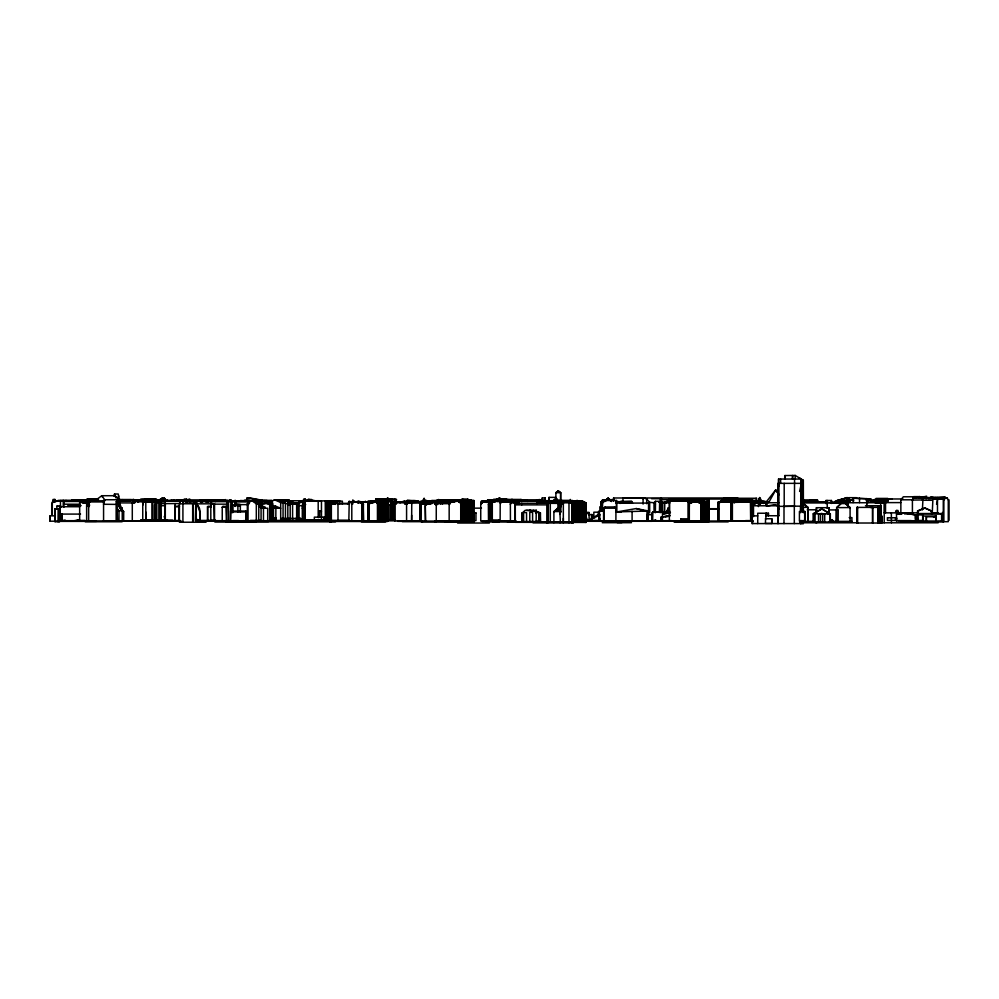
<?xml version="1.0" encoding="UTF-8"?>
<svg xmlns="http://www.w3.org/2000/svg" width="999" height="999" viewBox="0 0 999 999"><rect width="100%" height="100%" fill="white"/><g stroke="black" fill="none" stroke-linecap="round" stroke-linejoin="round"><path stroke-width="1.5" d="M558.341 510.626L558.354 502.559L559.24 502.622L559.29 503.396L547.302 503.321L547.29 522.302L547.277 504.87L515.322 504.87M563.336 518.306L563.336 522.714L563.336 502.797M571.952 522.714L572.577 507.455M578.896 505.019L578.121 505.032L578.121 521.49L578.071 502.072M574.425 507.08L575.599 507.467L575.599 521.715L574.25 521.715L574.325 518.793M506.655 499.175L506.643 501.935L506.655 499.175L499.075 499.113L499.075 500.998M411.663 515.222L411.625 520.991L411.775 502.285L419.78 502.285L419.855 504.795M655.319 511.126L655.369 501.311L659.665 501.311L659.74 504.183M573.014 522.839L573.014 501.598L536.813 501.535L536.775 504.195M576.111 521.241L575.899 501.286L575.948 520.979L575.986 505.294L577.21 505.294L577.235 508.216M577.185 508.666L577.21 505.294M655.069 511.388L655.307 508.354M653.758 512L664.26 511.713L659.44 511.713L659.665 501.311M853.633 501.148L853.646 499.85L849.987 499.837L849.949 501.161L848.089 501.161M145.941 517.794L145.792 520.891L145.916 512.112M420.079 501.361L427.772 500.836M555.769 499.587L555.844 497.377L549.088 497.377L549.038 500.724L554.395 500.711M370.754 502.647L370.779 501.298L372.702 501.298L372.864 502.647M536.775 504.058L536.825 500.524L518.831 500.524L518.768 504.058M535.564 500.998L539.285 499.612L549.05 501.436L544.48 501.76M827.184 508.304L827.297 502.947L848.014 502.947L848.089 506.368M691.158 499.85L691.121 501.96L691.158 499.85L689.522 499.837L694.43 499.925L673.626 499.15L683.803 499.85M428.983 503.808L429.033 501.498L452.722 501.548L452.759 502.26M452.709 502.26L452.722 501.548M691.033 502.097L691.071 500.511L689.735 500.511M847.914 507.142L848.014 502.947M411.738 503.696L411.75 501.773L411.638 503.171L406.581 503.296L406.581 520.991M751.648 500.349L754.707 500.511L754.482 504.994L752.309 503.571M829.969 521.99L829.969 513.836L821.777 508.891L813.298 513.748L830.344 513.848L830.344 521.99L813.298 521.99L813.298 513.748L821.902 508.891L830.344 513.848L827.472 513.836M557.405 499.537L557.355 501.248L557.405 499.537L555.844 499.537M691.233 502.397L691.283 500.786M428.696 502.559L434.602 501.948M690.833 501.998L690.883 500.162L689.248 499.9M407.018 501.685L417.058 501.523M699.525 502.172L695.554 501.023L689.61 503.434L689.672 501.023L688.373 501.011M669.555 503.359L669.642 501.061L669.555 516.533M813.186 501.973L813.223 500.836L813.273 501.973L812.487 501.973M482.717 501.211L481.081 503.996L481.356 501.286L518.968 501.473L496.828 501.473M646.965 521.291L647.402 510.976M661.013 511.438L661.201 498.076L661.251 499.95M461.113 503.508L456.68 500.287L453.259 502.185M601.71 507.005L600.549 506.456L600.511 510.414M394.58 499.375L394.717 504.045L394.767 499.138L389.248 499.5M942.094 513.548L942.132 520.479L942.094 513.548L917.856 513.548L917.781 514.91L923.263 514.91M406.581 503.296L406.655 501.773L422.54 501.835M621.303 511.938L615.896 511.938L646.965 511.063M601.61 507.392L601.66 506.456M751.847 502.972L751.972 500.899L751.897 523.576L803.321 523.576L803.321 520.479L803.271 523.576M440.759 504.008L440.934 501.173M410.114 502.197L410.177 501.173L412.05 501.173L411.875 502.26M460.514 500.312L445.804 500.412M442.532 504.02L442.707 501.173M536.263 513.324L536.263 511.875M648.176 512.774L647.389 521.291M649 511.101L647.402 510.976L647.402 521.291L647.402 514.597L648.039 521.291L648.039 511.101L649 511.101L649 511.938L649 503.084M651.798 521.291L651.935 512.774L652.035 521.291L588.673 521.291L588.673 520.417L596.89 515.372L600.074 514.822M468.868 504.058L468.706 507.992M419.78 502.285L419.855 520.991M572.914 508.104L573.189 505.144M120.155 505.656L120.155 499.65C116.346 497.027 119.917 499.662 118.219 494.006L114.523 494.006L113.824 495.966M174.201 501.136L174.276 500.374L174.375 501.136M849.262 501.211L847.951 500.849M160.739 520.666L161.039 503.146L165.31 503.134L165.31 520.666L164.236 516.396M836.063 503.334L836.363 500.836L836.413 502.622M164.985 520.666L165.31 503.134M722.589 499.825L722.639 498.713L726.348 499.001M251.76 500.936L254.308 500.886M575.948 508.666L575.986 505.294M71.666 500.274L87.937 500.012M442.082 501.311L442.195 500.524L433.054 500.524L433.591 501.236M522.302 500.986L519.955 500.986L522.664 500.986L521.266 499.463L493.706 499.363M145.742 502.16L145.842 501.473L160.227 501.173L153.534 501.173L151.011 502.16M211.064 504.158L211.513 501.098L212.475 501.373L211.513 501.098L211.064 507.167M98.127 501.311L98.451 499.1L96.304 500.274A3.946 2.547 -28.6 0 1 96.054 501.061M222.24 507.23L226.648 507.23L225.911 506.406L222.977 506.406L222.24 507.23L222.24 520.841L226.648 520.841L227.098 501.098L195.816 501.136L195.329 520.704L228.521 520.691L228.521 503.783L228.059 501.448L227.098 501.098M847.477 499.063C845.803 505.144 847.814 495.304 848.201 501.323M116.146 504.395L116.858 499.737L104.258 499.737L103.571 504.27L116.146 504.395L116.146 520.929M369.106 501.648L369.268 504.258M799.612 491.446L801.273 483.791L801.273 511.338M800.798 486.85L801.273 483.791M431.743 501.423L431.88 500.511L433.091 500.574M436.251 521.091L436.276 501.423L450.474 501.486M733.054 501.773L733.154 502.609M828.621 512.774L829.108 509.915L836.7 509.94M734.702 501.773L732.779 501.286L732.879 502.26M247.964 504.645L248.451 501.935L236.214 501.935L235.764 504.595L247.964 504.645L247.964 521.253M411.625 503.121L420.467 502.884L420.317 520.854M206.069 522.227L179.42 522.227L179.42 503.558L180.282 501.086M179.42 503.558L161.039 503.621L161.526 500.974L190.484 500.949M63.786 507.355L64.286 501.473L82.268 501.473L83.629 502.897M581.843 508.191L582.966 503.708L582.966 521.416M365.222 501.985L365.372 501.211L365.222 502.172M731.93 501.698L751.073 501.835L750.948 520.829M600.024 518.631L599.475 521.291L599.475 510.939M154.283 502.147L154.57 500.811L154.87 502.06M165.122 501.573L164.348 498.039L162.25 498.064L158.566 500.674L160.901 498.951M368.057 501.648L368.194 500.949L379.57 500.949M936.55 504.308L937.474 499.975L936.7 498.726L932.954 498.114L932.279 512.512M254.121 501.598L268.232 501.436L268.232 504.408M232.18 503.671L231.618 501.336L230.881 501.585L230.344 521.815M237.038 501.086L235.901 500.774L235.277 503.246M302.31 520.267L302.31 505.656L303.159 502.422L298.476 502.422M560.039 514.385L560.052 511.55M612.999 499.625L602.547 499.862L606.193 500.012M731.343 520.916L731.443 502.022L750.586 501.873L750.711 520.916L750.586 501.873M174.837 506.518L179.42 506.518L174.837 506.518L174.837 520.666M922.389 509.977L923.039 497.614L926.997 497.739M923.039 497.614L913.098 497.614L912.412 500.062L922.389 499.962M182.917 522.227L182.917 503.758L183.791 500.736L180.282 500.736L179.42 503.833L182.917 503.833L183.791 500.736M302.31 508.516L303.159 505.581L305.07 505.556M750.586 502.022L730.082 502.46M925.586 497.877L945.441 497.215L923.051 498.114L922.389 500.237L932.279 500.287M450.087 501.623L450.312 500.911L450.112 501.548M508.104 502.047L508.753 500.049L538.523 500.099M86.638 506.605L87.812 502.984L88.649 506.605M450.437 501.236L450.399 503.471M377.073 500.861L381.618 501.66L381.618 521.066L348.838 521.103L349.238 501.098L349.5 501.848L357.043 501.985M563.461 503.608C557.33 502.222 561.163 519.143 560.039 522.714M560.352 507.667L562.2 502.722M666.333 513.336L668.269 507.917L666.071 513.311M943.83 500.074L944.38 498.688L947.427 498.176L948.263 501.011L948.263 521.678L937.474 521.678M304.545 500.661L305.182 499.038L303.758 499.038L303.296 500.249L304.545 501.136M653.159 512L659.465 511.675M54.071 502.272L54.845 500.349L53.097 500.349L52.298 502.272L52.298 515.322M190.622 501.386L190.097 502.609L190.572 499.9L205.432 499.9M507.779 501.648L508.628 499.675L511.9 501.111M757.23 503.284L759.715 497.577L763.236 503.521M379.121 520.941L379.545 502.984L378.259 502.147L357.005 502.372L358.341 502.634M268.232 501.436L267.545 502.872L264.585 503.221M756.867 503.471L759.715 497.577M794.492 506.168L784.203 506.356L784.203 483.354M201.099 501.948L201.786 500.611L205.27 500.349L206.393 501.948M756.98 501.923L757.367 501.161L758.616 501.573M193.007 503.821L193.806 502.36L195.941 502.322M264.585 502.884L265.372 501.436M768.631 502.734L775.736 489.872L779.133 494.717M374.6 502.285L368.119 503.508L368.107 520.941L368.044 504.682L368.981 503.746L368.494 520.941M425.099 501.061L463.311 501.023L462.974 520.904M571.94 503.633L573.014 501.785M885.526 512.737L885.526 502.622L887.649 498.976L902.946 498.976M165.797 501.023L178.234 500.811M449.163 504.42L450.761 501.71L458.054 501.261L461.038 502.047L461.113 521.69M449.475 504.42L449.987 503.558M492.107 502.584L490.846 502.584L492.107 503.409L492.107 502.447L490.234 501.51L482.392 501.211L480.744 503.996L480.744 521.053L515.584 521.216M481.081 503.971L483.641 501.261M602.647 501.411L601.41 503.496L601.41 506.418M603.196 501.411L601.96 503.496L607.779 498.314L611.463 501.411M371.965 501.635L369.193 501.948M895.579 511.863L896.415 510.477L897.876 510.414L898.476 511.863M601.011 503.471L602.197 501.523M486.113 502.435L487.587 500.399L486.376 502.36M201.323 502.447L201.998 501.361M222.465 507.23L222.977 506.406M186.413 502.435L187.312 501.411L185.714 500.824M422.39 504.008L422.39 500.961L424.15 498.389L426.423 504.32M874.562 502.397C896.328 500.487 869.205 506.193 876.011 500.586L881.605 500.337L879.157 500.949M175.212 500.711L176.036 500.911L172.877 500.686L173.651 500.974M846.615 501.111L847.701 499.55M200.836 501.948L201.786 500.611M493.119 499.637L492.145 500.974L493.119 499.637L508.628 499.675M186.438 502.26L187.175 501.273L186.126 502.26M224.325 499.962L215.846 500.174M482.879 501.236L481.293 503.409M483.229 501.948L490.609 501.423M604.07 521.291L604.008 508.266L605.032 507.03L614.597 506.943L615.933 508.266L615.896 521.291M192.67 522.227L192.67 503.821L193.806 502.36M207.492 520.729L207.492 506.818L211.064 506.818L210.377 506.168L207.717 506.818L207.717 520.729M118.319 499.088L118.431 497.914L118.481 499.088M347.777 503.896L348.314 503.221L347.552 503.896M118.968 505.631L118.968 501.098L117.62 500.087L116.871 501.023L118.207 502.035L116.346 501.66M147.652 500.287L146.928 501.173L146.928 500.262L154.907 499.612L156.681 501.298M426.423 503.608L427.759 501.973L428.983 503.608L426.323 503.608L427.684 501.973M900.861 513.736L900.861 499.812L903.321 496.79L924.075 496.765M119.93 505.769L120.155 499.65M118.968 501.098L117.832 499.812L118.569 498.888L119.93 499.912M119.78 508.316L119.992 507.592L121.541 508.778L121.541 510.152M167.045 501.136L167.745 500.287L164.648 500.287M604.008 508.266L605.032 507.03M912.412 513.736L912.412 499.8L914.909 496.79M121.541 508.778L122.14 508.079L120.567 506.893C122.203 505.756 116.933 503.284 116.171 501.885M51.736 515.297L51.736 503.608L53.584 501.423L63.174 500.986M253.896 500.586L245.529 500.936M87.05 503.334L87.575 498.801L97.865 498.888M250.1 500.936L271.815 500.611M88.649 520.929L88.649 501.935L103.971 501.935L102.622 500.836L90.022 500.811L89.061 501.935L89.061 506.605M596.316 516.908L596.89 516.246M547.002 503.958L546.952 501.598L536.813 501.535M84.278 502.11L86.713 502.347L79.658 502.222L79.658 520.929L155.856 520.891L156.194 500.049M157.63 501.261L156.968 501.973L157.268 500.811L157.63 502.022L157.63 501.261L162.225 501.261M835.676 502.497L837.574 500.487L845.828 501.211M835.401 502.347L837.15 500.487L846.927 501.998M227.397 500.449L226.511 501.361M158.853 520.754L158.853 502.597L159.803 501.61L151.249 502.16M396.603 502.497L395.916 499.175L395.492 504.045L397.577 501.873L394.917 504.058L394.917 520.991L426.398 520.854M590.234 520.616L588.673 521.291M440.584 501.423L441.67 500.312M490.134 520.591L490.359 504.158L488.424 504.058L488.561 520.954M211.064 504.045L214.548 504.045L214.548 520.754M380.182 521.103L380.519 501.81L381.069 521.103M520.866 500.974L522.664 500.799M554.383 511.55L557.504 508.454L560.764 511.55L553.896 511.55L553.896 522.714M830.781 520.941L832.03 519.617C838.448 526.436 824.674 516.658 833.178 520.941M368.494 503.958L370.229 502.26L376.773 501.823L378.009 503.533L378.009 520.941M379.545 502.984L379.545 520.941L351.798 520.854L351.798 503.921L353.971 501.81L360.901 502.222L362.912 504.283L362.912 520.854M546.952 501.998L573.151 501.873L573.301 522.839L533.004 522.814M395.479 504.283L397.29 502.547M405.119 502.485L407.255 500.437L415.984 501.136M553.896 511.55L557.504 508.454M850.087 521.378L850.087 507.554L845.566 503.583L841.033 503.583L836.65 507.654L836.65 521.378M426.511 504.757L428.159 503.221L425.274 505.494L425.274 521.091L469.992 521.128L469.992 502.11L467.744 499.088L462.662 499.001C456.605 499.975 466.958 508.116 461.026 500.974L460.514 501.011M154.558 500.936L160.527 500.849L148.302 500.924L149.912 500.349L155.369 501.448M841.033 503.583L836.65 507.654L850.087 507.554M150.749 500.761L152.622 499.025L155.819 502.122L155.195 501.473L154.558 505.581L154.558 520.891M152.622 499.025L150.087 500.824L151.673 500.487L154.907 501.76L151.673 500.487M161.613 498.651L162.25 498.064M835.676 502.072L837.299 500.599L845.691 501.236M835.951 502.197L837.15 500.487M604.645 501.361L608.066 498.314M510.277 504.208L512.687 502.022L515.272 502.485L512.749 502.822L515.359 500.761M535.901 511.775L540.459 512.849L540.459 521.503L521.84 521.503L521.84 513.324L522.614 513.324M207.492 506.818L208.229 506.168M522.215 521.503L522.215 512.949L525.262 510.264L533.029 511.088M605.332 500.961L608.291 498.376L610.864 500.499M605.144 501.448L608.653 498.376M436.413 501.348L438.748 499.45L436.426 501.461M89.623 502.31L86.688 502.347L86.688 499.575L87.575 498.801M357.305 502.372L358.853 502.36M935.039 498.339L937.312 497.502M88.649 501.935L90.022 500.811M556.018 498.638C548.126 506.593 557.479 493.219 557.842 501.723M872.826 501.098L876.16 498.426L887.799 498.426M556.031 492.682L558.304 490.896L560.701 492.682L560.701 500.474M228.621 501.086L229.495 500.399M380.432 501.098L382.792 499.275L387.662 503.021L382.38 499.275L378.783 501.998M367.607 501.823L349.5 501.698L385.639 501.86L382.667 502.16M622.277 503.146L622.277 501.436L617.544 501.885L631.73 501.436L632.542 503.146L623.001 503.146L621.765 501.535L615.621 502.147M555.881 498.913L555.881 492.682L558.304 490.896M453.234 502.272L455.856 500.998M94.318 501.248L101.798 495.716L114.735 495.716L116.184 498.089M258.778 504.77L261.076 506.381L261.076 520.854L247.327 520.854L247.327 503.683L251.76 500.549L256.318 503.821L258.803 503.821L254.233 500.549M590.958 519.942L591.945 519.28M297.003 503.334L298.963 502.834L298.963 521.078M643.081 498.888L644.293 498.076L646.69 499.1L649.687 502.31L649.687 513.036M568.98 522.714L568.98 502.809L570.816 502.01L572.04 502.809L571.94 522.839M560.352 512.45L560.352 503.583L566.595 500.936L570.891 502.772L571.915 502.809L570.616 501.985L574.562 501.685L574.562 506.306M210.814 520.754L210.814 504.045L211.563 503.546M292.307 503.171L300.312 502.572M569.068 502.809L570.279 502.01L568.98 502.809M521.84 513.324L521.953 521.503M383.579 500.399L387.949 498.226L393.968 502.172L393.968 520.354M383.079 501.123L387.949 498.226M283.067 520.791L283.067 502.485L276.735 499.787L274.413 499.787L269.555 502.647L269.555 501.361M434.577 521.678L462.637 521.84L462.637 503.546L456.78 500.299L454.358 501.71L456.88 500.287L461.126 503.221M723.763 501.823L726.473 500.412L724.025 501.823M838.036 501.298L840.196 500.062M594.08 518.044L595.029 517.682M448.576 500.599L449.625 500.024L442.694 500.574L461.875 500.424L463.986 503.783L463.986 521.416M673.251 501.098L670.654 499.887L664.76 503.046M665.059 503.034L670.991 499.887M369.53 503.271L374.126 502.197M484.04 502.147L488.911 499.825L484.44 502.16M919.879 496.553L918.668 497.177L926.061 496.515M868.019 500.998L866.458 500.799L866.657 498.651L866.458 500.799M672.889 501.236C670.704 497.477 659.477 504.895 667.519 502.859M664.66 511.825L664.66 502.997L670.579 500.037M418.818 501.286L417.307 501.211M704.12 520.491L704.12 503.309L697.427 499.9L693.443 501.985M915.009 498.251L918.231 496.665L915.371 497.902M704.12 503.309L697.614 499.9L693.206 502.06L697.377 499.912M368.044 504.682L370.229 502.26M722.24 500.949L720.366 501.748L722.027 500.949L730.456 501.286M176.523 500.874L177.285 500.524M692.806 502.047C696.803 496.003 712.05 509.478 697.052 500.174M101.573 496.378L102.348 496.765M170.379 500.724L177.173 500.237M54.92 508.778L59.565 508.678L59.565 521.69L54.92 521.69L54.92 508.778L58.142 508.778L58.029 521.69M652.884 520.929L655.644 519.692M560.352 503.583L566.308 500.936L571.053 502.959M78.084 500.661L78.933 500.287L60.452 500.274L60.452 506.356M931.605 513.099L931.755 514.26L931.755 511.113L924.949 507.967L917.557 511.038L917.557 521.49M918.293 510.901L920.304 510.039M924.949 507.967L917.557 511.038M914.772 497.877L917.569 496.665M58.142 508.778L59.565 508.678M75.961 500.661L76.848 500.287M378.009 504.47L376.373 502.11M394.705 499.562L395.492 499.562M877.309 500.024L879.894 498.951L892.319 498.951M231.568 502.022L235.277 500.511L235.277 506.343M805.818 502.122L809.377 500.661L813.748 501.673M692.981 502.072L695.779 501.023L699.762 502.172M272.902 507.192L275.524 506.131L280.682 508.254L275.886 508.241L272.04 506.655M231.368 501.96L235.277 500.511M933.528 517.082L936.15 516.033L936.15 521.291M691.283 502.659L689.322 503.421L689.335 506.356M689.46 503.434L695.404 501.111L701.41 503.421L701.348 520.954M193.007 522.227L193.007 503.671L196.815 502.21M535.089 501.073L539.01 499.612L547.689 501.248M196.191 520.779L196.191 505.407C201.398 504.994 199.912 517.232 200.212 520.779M197.59 504.982L196.191 505.407M693.843 501.81L696.89 500.799L699.387 501.848M698.039 501.211L700.799 500.324L706.693 502.697L706.693 507.305M698.313 501.223L700.799 500.324M75.749 520.691L78.372 519.755M368.107 503.608L371.728 502.422M185.914 501.423L187.188 500.974M200.287 501.211L199.513 501.473L230.881 501.585M216.021 501.211L215.247 501.473L216.009 501.336M517.981 500.724L513.961 502.11L500.124 502.11M597.714 515.971L598.776 515.796M384.116 501.91L388.336 500.736L393.219 502.047L393.231 520.279M383.928 501.985L388.336 500.736M847.264 497.589L838.036 500.511L847.264 497.589L850.199 499.975M722.589 499.15L748.488 499.825L738.573 499.825M376.261 501.785L379.071 500.899L384.915 502.734L378.521 500.899M761.7 501.398L763.398 500.874L767.095 502.06M484.94 502.047L488.099 501.211M815.933 522.789L818.918 521.903M132.293 520.891L132.293 502.534L137.013 501.148L143.531 502.172L142.745 501.735L142.745 520.891M137.4 502.16L140.859 501.148L145.08 501.91M495.192 499.825L498.176 499.05L500.961 499.85M302.585 501.136L308.728 499.35L316.333 500.998M305.182 501.098L311.226 499.35M494.205 500.174L498.201 499.05L500.611 499.862M494.542 500.174L498.538 499.05L497.839 499.05L500.274 499.862M385.489 501.86L389.835 500.736L393.231 502.047M175.175 500.324L167.745 501.136L167.745 500.287M515.172 502.11L519.18 501.173M564.997 501.898L570.816 500.624L564.984 501.973M509.827 500.299L512.762 499.625M398.688 502.522L404.47 501.211L408.866 501.948M399.25 502.497L404.945 501.211M487.337 501.111L492.832 499.887L499.188 501.036M721.665 500.174L735.351 499.775L729.582 500.174M722.839 499.6L721.665 499.8M384.528 502.085L385.826 502.247L385.826 520.229L380.619 520.229M457.754 501.111C462.749 495.791 466.92 509.865 461.563 500.424M458.066 501.111L462.05 500.249M149.425 500.799L155.369 501.498M665.684 516.97L668.506 516.371M242.195 501.086L244.992 500.487L244.992 501.373L245.979 500.362L246.528 501.273M719.642 502.397L726.211 501.023M820.816 513.673L824.712 514.098L824.712 521.99M140.572 499.275C141.309 498.026 173.002 499.999 145.067 498.901M242.332 500.961L244.992 500.487M581.555 501.498L579.345 501.311L579.632 501.923M660.826 520.916L660.826 517.345L669.917 515.559M821.303 513.573L820.491 513.748L820.491 521.99M383.728 501.798L389.835 500.736M384.265 501.798L389.198 500.774L392.719 502.047L392.682 520.279M660.826 517.345L669.854 515.559M818.556 521.99L818.531 514.148L821.727 513.498L822.714 513.698L822.714 521.99M818.556 514.148L820.304 513.786M65.147 520.067L62.125 520.691L62.125 514.085M692.719 502.11L699.075 501.91M172.889 500.911L182.442 499.775L184.241 501.348M654.645 511.95L654.645 504.52L655.344 504.395M146.166 500.711L151.698 499.612M896.503 520.829L896.503 513.986L902.746 512.737L915.883 515.072L915.883 520.829M896.94 514.06L903.583 512.737L916.72 515.084L916.72 520.829L896.253 520.829L896.865 518.194M426.835 502.472L425.187 502.285L429.308 502.734M546.59 522.839L551.061 521.965M167.982 500.924L169.056 500.711M461.875 500.424L457.38 501.236L460.701 500.974L462.662 499.001M572.227 501.423L577.534 500.549L580.032 503.621L580.032 521.603M573.451 501.348L577.534 500.549M655.419 504.395L654.645 504.52M707.005 502.822C691.808 499.263 707.479 500.174 706.892 503.696M462.774 500.124L457.405 501.086L440.971 500.961M767.931 505.906L773.576 504.832L779.083 505.831L773.576 504.832M372.427 501.735L377.622 500.861L382.18 501.66L382.18 520.816M181.793 500.162L190.135 499.338L187.113 499.887M278.671 500.824L281.73 500.262M369.655 502.072L374.925 501.111L378.783 501.81L372.689 501.985M375.174 501.111L370.055 502.047L375.149 501.111L380.619 502.085M246.229 500.749L246.728 501.186L246.728 498.264L248.376 497.964L265.322 501.061L238.424 500.749M129.071 500.961L136.526 500.174M369.992 502.11L375.587 501.111L381.069 502.085M489.835 501.073L492.195 500.649M490.072 501.073L493.094 500.549M515.272 500.761L515.322 522.302L586.226 522.427L586.226 502.984L582.904 501.386L578.646 501.76M374.95 501.898L379.408 501.111L385.289 502.16M458.941 500.998L465.059 499.975L466.583 502.172L464.735 499.975M459.128 501.023L465.059 499.975M648.538 511.001L636.188 508.566L616.77 511.938L616.758 500.499L602.085 500.499L602.085 510.939M937.337 498.176L933.765 498.713M461.8 500.499L461.313 500.462M662.462 520.716L662.462 513.998L670.441 512.662M669.517 512.899L663.436 513.911M876.348 501.735L874.187 502.072L875.336 500.561L888.036 500.424M928.571 498.713L943.281 498.314L943.281 521.678L942.519 517.082M938.311 498.126L934.427 498.713L944.38 498.688M368.594 503.933L368.968 503.558M681.193 499.313L677.16 499.75L681.193 499.55M57.268 501.223L57.892 501.148M224.937 499.712L225.749 499.612M183.054 501.423L185.614 501.111L183.779 501.111M371.303 501.635L369.318 501.685M582.442 521.416L582.442 500.974L578.683 501.323L582.966 503.808M579.495 501.323L582.442 500.974M619.742 501.773L621.765 501.535M537.699 500.337L539.385 500.149M417.919 501.348L418.731 501.523M445.217 522.002L473.826 521.99L473.826 500.449L473.289 521.99M758.428 506.58L758.428 502.247L755.531 502.884M489.348 504.008L488.561 504.095L490.509 504.008L488.424 504.058M676.273 499.363L671.316 499.975L680.531 499.363M606.218 521.291L609.178 520.991M932.841 498.788L943.281 498.314M463.998 500.936L468.618 500.536L468.618 520.454L463.349 520.367M582.904 501.386L582.017 501.386L586.226 502.984M753.234 501.81L756.143 501.548L753.546 501.985M664.71 502.859L658.728 502.21M422.39 500.961L422.49 503.996M468.369 500.536L471.69 500.287L473.289 502.997M468.768 500.799L471.066 500.711L472.627 502.447L471.503 500.774L470.729 500.711L471.978 503.221M462.25 501.048L466.733 500.699L468.281 503.134L466.733 500.699M445.866 500.998L448.014 500.824M663.86 511.95L668.456 511.588M62.288 500.961L66.546 500.624L56.793 501.173L59.453 501.173M732.329 499.975L735.077 499.762M928.196 498.164L947.427 498.176M572.552 501.698L578.995 501.236L580.831 503.846L578.209 501.236L578.995 501.236M576.698 500.549L580.032 503.621M334.827 503.846L334.528 500.836L334.49 503.896M940.134 498.626L943.83 498.364L943.83 521.678M331.006 500.998L335.115 500.861L335.115 503.858M360.901 502.222L359.865 502.222L362.774 504.582L362.774 520.854M382.804 505.656L384.353 505.569M453.321 501.723L454.907 501.473M461.538 501.011L464.635 500.824L464.635 521.103M612.936 500.049L614.385 499.95L613.111 500.037M167.245 500.649L164.635 500.986M389.535 501.81L392.22 501.635L391.583 501.635M154.558 520.417L147.253 520.417M60.402 501.161L53.584 501.423M623.001 502.922L620.142 503.109L618.606 501.535M333.504 501.311L339.61 500.936L339.61 504.095M427.709 503.221L434.89 502.809L436.738 505.057M383.179 510.239L384.041 520.766L384.041 505.569L382.642 505.719L383.866 505.644L383.866 520.766L383.129 511.738M178.709 500.636L176.286 500.811M181.643 500.474L190.035 500.324M182.342 500.649L189.835 500.224M434.702 501.486L431.968 501.635L434.515 501.648M471.89 502.235L471.353 521.291M468.918 500.961L470.454 500.874M578.059 521.54L578.059 501.673L577.834 521.54M809.989 500.012L813.96 499.775M63.199 500.986L68.494 500.849L65.847 500.986M378.746 501.935L383.042 501.71M384.54 501.56L391.558 501.211L391.558 520.154M377.035 502.16L379.121 503.958L376.036 502.21L379.121 503.933M570.254 501.573L576.111 501.286M563.673 501.96L571.665 501.56M468.069 500.174L469.705 502.447L468.069 500.174L455.544 500.749M572.29 501.935L578.059 501.673M465.409 500.362L458.603 500.649M229.295 501.698L229.295 500.149L231.468 500.399L231.468 501.348M468.543 500.886L471.503 500.774M252.735 500.998L263.261 500.686L246.728 500.749M362.5 520.854L362.912 504.283M391.87 499.088L375.924 498.826L386.288 499.475M135.202 499.987L143.819 499.762L132.118 499.987M387.225 498.226L393.968 502.172M571.99 500.936L579.72 500.774L581.643 503.071L579.72 500.774M165.197 500.561L173.526 500.437M382.654 502.135L385.826 502.247M258.716 520.854L258.828 503.471L259.49 503.471M121.616 499.725L123.014 499.7M450.399 501.373L436.176 502.072M452.747 500.586L457.242 500.524M452.959 501.873L449.687 501.885M492.307 502.235L489.797 501.648M258.441 505.956L259.827 505.931M649.687 502.31L654.695 502.859L654.757 511.95M815.646 500.187L817.669 500.174M362.899 502.31L360.676 502.322L363.386 504.845L363.386 520.829M132.293 502.534L134.927 502.509M193.007 503.671L193.794 503.758L182.917 503.758M488.686 520.891L488.686 504.045L489.485 504.033M263.461 520.779L263.461 508.004L261.076 508.004M434.777 504.22L437.662 504.195M582.442 503.783L582.679 521.416M324.25 520.504L324.25 517.145L324.013 520.504M246.728 498.264L248.214 498.251M506.68 501.598L517.407 501.523M247.327 503.683L249.413 503.671M428.983 503.721L431.88 503.708M260.24 506.093L262.238 506.081L258.966 505.869M521.878 500.062L521.116 499.575M867.669 501.036L868.069 498.776L866.458 498.651M154.82 501.81L155.544 501.81L154.82 500.786L154.82 501.81L147.577 500.349L149.912 500.349M839.884 500.012L838.311 500.524M851.41 499.962L853.508 499.962M363.561 501.873L376.923 501.71M280.869 499.987L285.914 500.811M613.948 499.975L609.153 500.012M669.367 520.929L669.268 500.961L689.322 500.974L689.397 502.36M866.657 500.786L867.681 500.786L867.357 503.721M888.248 500.749L882.904 500.761L879.894 498.951M348.838 502.185L354.807 502.172M357.792 502.172L380.182 502.147M754.17 502.26L758.428 502.247M885.526 502.622L900.861 502.597M232.992 512.524L232.992 505.257L240.434 505.819L235.389 505.257L235.389 504.308L240.347 504.607L240.347 512.2M258.803 506.381L261.076 506.381M246.915 511.9L231.768 511.925L230.619 511.076L230.619 520.866L246.915 520.866L246.915 511.9L245.766 511.076L230.619 511.076M795.129 479.058L795.216 475.424L801.273 479.108M800.711 483.354L777.871 483.354L777.871 523.576M555.881 492.682L560.701 492.682M926.061 496.291L926.735 496.291M913.573 496.628L919.879 496.628M856.493 497.677L848.775 497.677L838.473 499.999M499.837 497.939L498.813 497.939L498.963 500.736M613.586 500.786L613.586 497.989L737.799 497.977M556.143 498.164L556.281 500.249M723.776 498.289L756.605 498.264L756.605 502.822M853.071 502.597L853.071 498.201L866.657 498.651M161.363 498.651L165.122 498.651M651.585 498.701L660.351 498.701M723.251 498.788L725.861 499.013M467.744 499.088L469.992 502.11M669.717 499.05L723.001 499.05M875.299 500.961L870.866 500.961L870.866 498.988L853.071 498.201M132.967 499.325L133.629 499.325M55.345 501.76L54.858 499.438L53.097 499.438L53.097 502.347M86.688 499.575L96.978 499.575M117.994 499.525L131.543 499.525M160.24 499.388L164.673 499.388L164.348 498.039M380.894 499.375L385.764 499.375M388.449 499.375L396.603 499.5M668.206 499.55L689.248 499.537M209.415 499.737L205.694 499.737L209.728 500.462M660.177 499.65L676.273 499.6M680.706 499.712L707.929 499.712M729.582 499.762L752.447 499.687L752.597 516.583L752.447 499.687M118.644 499.837L129.795 499.887M129.283 499.737L142.208 499.887M178.784 499.987L176.773 499.987L177.447 500.299M180.344 499.962L183.491 499.95M209.54 499.962L227.735 500.524M281.955 499.937L289.323 499.937L284.59 500.924M437.087 499.862L458.179 499.862M469.268 499.875L471.353 502.872M697.614 499.9L703.883 503.346L703.646 520.604M707.729 504.595L707.729 499.925L708.89 499.925L708.89 521.69L673.626 521.715M802.884 499.9L816.158 499.9M870.541 499.9L876.348 499.9M900.861 499.812L912.412 499.8M488.299 500.162L499.113 500.711L486.95 500.736M153.834 500.287L160.215 500.262M205.17 500.237L217.57 500.237M229.295 500.149L231.468 500.399M247.19 500.237L244.48 500.611M264.385 500.437L267.033 500.437M471.69 500.287L472.964 503.159M488.299 500.262L499.363 500.262M508.766 500.399L517.682 500.399L517.769 501.211M519.03 500.299L520.029 500.299L519.18 501.448L519.093 500.299M520.566 500.362L521.478 500.362M557.242 500.374L570.529 500.374M572.202 500.387L577.834 503.821L577.609 520.754M671.39 500.324L689.248 500.324M87.612 500.524L71.703 500.012M145.617 500.487L148.601 500.487M154.683 500.487L160.827 500.487M171.428 500.437L176.773 500.886M227.235 500.536L231.556 501.036M247.19 500.611L240.372 500.611L244.293 500.961M407.255 500.437L415.409 500.574M434.827 501.323L425.711 501.186L426.473 500.511M467.657 500.412L473.826 500.449M559.652 500.474L562.062 500.474M831.518 500.487L825.948 500.487L825.948 503.571M119.992 500.624L136.663 500.624L137.787 502.185M153.921 500.711L177.522 500.724M235.901 500.774L220.329 500.824M283.654 500.761L303.746 500.761M312.325 500.736L319.355 500.724M434.428 500.674L437.387 500.674M461.975 500.749L459.615 500.624M464.635 500.824L464.323 521.416L434.403 521.416M508.466 500.761L543.481 500.699M544.892 500.649L549.113 500.649M670.941 500.749L695.004 500.774M732.742 500.724L734.552 500.724M846.603 500.736L847.951 500.736M867.357 500.736L874.6 501.211L870.104 500.736M70.604 500.936L87.825 500.936M119.331 500.986L129.645 500.986M205.22 500.986L222.302 500.986M226.785 500.949L239.198 500.924M299.85 500.911L332.367 500.849L332.305 503.883L332.28 500.911M333.241 500.998L334.178 500.998L334.178 503.958M335.115 500.861L333.554 500.861L333.554 503.846M339.61 500.936L337.525 500.936L337.525 504.395M467.157 500.899L466.583 520.329M468.444 500.874L472.964 500.874L473.289 520.991M494.068 500.836L502.297 500.824M509.515 500.974L527.672 500.998M560.102 500.986L567.657 500.986M690.833 500.949L695.779 501.023M733.004 500.998L731.655 501.61M734.777 500.899L754.582 500.861M880.668 500.836L888.286 500.836M333.504 501.148L336.825 501.148M339.61 501.148L342.37 501.148L342.37 504.095M391.558 501.211L390.721 501.211L390.721 520.104M720.579 501.148L726.398 501.148M728.995 501.148L732.005 501.698M733.391 502.097L717.969 502.11L717.969 520.916L751.972 520.991L751.61 501.048L734.427 501.048L734.527 502.497M835.127 501.236L846.79 501.323M182.867 501.423L231.618 501.336M449.887 501.423L454.433 501.423M464.635 501.373L465.047 520.766M545.217 501.373L546.628 501.373M622.277 501.436L631.73 501.436M688.373 501.323L701.922 501.323L701.922 521.216M756.418 501.423L759.352 501.423M802.934 501.311L814.123 501.373M255.931 501.598L265.372 501.585L264.385 503.633L256.668 503.596M334.178 501.51L337.525 501.51M363.087 502.01L383.541 501.635L383.541 520.816L380.769 520.816M581.256 501.498L584.677 504.807L583.928 504.52M601.036 501.61L602.622 501.523L601.41 503.471L601.41 506.668M719.867 501.548L735.576 501.548M803.221 501.51L814.372 501.461M142.745 501.735L155.157 501.76M201.099 501.848L202.685 501.848M235.015 501.848L232.18 501.848L232.18 512.737M574.562 501.685L574.325 521.715M688.586 501.848L702.172 501.848L702.409 520.916M756.318 501.773L759.252 501.773M189.785 501.923L191.833 501.923M287.912 501.985L292.595 501.985L294.942 503.109M392.345 502.06L387.749 500.724M398.239 502.06L407.305 502.06M410.639 501.948L420.904 502.06L420.904 520.854M457.742 501.261L461.038 502.047M466.271 501.91L465.109 501.023L466.271 501.91L466.271 520.367M466.845 502.022L467.594 502.022M768.169 501.698L762.749 501.71L767.444 502.16M89.623 502.21L81.856 502.047L83.666 502.06M407.542 502.16L398.414 502.16L404.907 502.172L407.018 503.958L404.907 503.958M410.552 502.16L421.054 502.16L421.103 503.958M578.121 502.235L578.346 521.49L578.246 505.019M661.013 502.147L667.02 502.147M701.186 502.172L706.131 502.172L706.131 520.504M813.461 502.047L826.61 502.035M830.993 502.035L835.376 502.035M382.654 502.422L385.539 502.422M466.645 502.397L467.395 502.397M688.311 502.447L689.61 502.447M719.854 502.46L725.861 501.023L733.129 502.26M761.463 502.41L766.945 502.41M802.409 502.46L827.297 502.46M82.43 502.834L87.413 502.834M155.782 502.597L158.853 502.597M270.717 502.684L269.555 502.684L270.717 502.659L270.717 501.361L268.956 501.361L268.956 504.32M418.956 502.584L423.514 502.584M424.612 502.559L428.996 502.559M481.131 502.572L481.93 502.572M767.17 502.647L762.836 502.647L766.608 503.059M404.895 502.884L406.718 504.095M424.725 502.847L429.495 502.847M434.89 502.809L436.251 505.019M572.04 502.809L562.562 502.797M778.908 502.734L766.345 502.734L766.383 505.819M802.584 502.734L827.234 502.734M830.206 502.734L884.615 502.734L884.615 512.849M79.658 502.222L87.974 503.034M305.182 502.959L302.759 502.959L305.407 504.02M436.401 503.671L449.25 503.671L449.163 503.009L436.251 503.009L436.401 505.032M466.595 503.059L466.92 520.279M615.834 503.084L649.15 503.084L649.15 510.939M755.256 502.959L758.278 502.959M761.313 502.959L764.335 502.959M290.584 503.171L297.003 503.159L297.003 521.078L296.278 518.131M515.347 503.271L547.365 503.271M707.454 503.159L708.666 503.159M758.066 503.246L766.558 503.246M260.627 503.459L259.965 503.459L261.913 503.583M261.75 503.471L261.089 503.471L263.049 503.558M349.6 503.384L331.281 503.384L332.367 503.384M422.152 503.371L425.824 503.371M259.003 503.658L272.902 503.708L272.902 520.679L247.914 520.741M376.211 501.823L378.009 503.533M514.335 503.558L518.768 503.558M707.916 503.696L706.793 503.696L706.793 506.768M192.67 503.821L196.828 503.821M211.064 503.833L195.329 503.833M287.737 502.509L292.582 503.796L292.582 520.929M349.687 503.783L337.987 503.783L337.987 520.566L349.687 520.566M351.798 503.921L352.847 503.921M407.367 503.858L404.907 503.858L407.018 503.958M434.777 503.808L437.674 503.783L434.777 503.746M210.814 504.045L214.548 504.045M292.582 504.145L296.641 504.145L289.498 503.783M394.58 503.958L395.841 503.958M468.693 520.454L468.818 504.058L469.48 504.058L469.48 520.454L463.761 520.504M420.904 504.22L426.91 504.22M491.021 504.158L488.998 504.158L488.998 520.591L491.021 520.591L490.909 504.158M232.992 505.257L235.389 505.257M287.824 505.282L290.197 505.282L286.701 503.696M67.745 505.631L81.156 505.631M160.739 505.719L164.985 505.719M298.751 505.656L302.31 505.656M574.325 505.619L575.486 505.619M778.233 505.781L753.496 505.781L753.496 516.595M865.471 505.731L880.868 505.731L880.868 522.789M271.953 506.131L275.524 506.131M800.661 506.168L794.317 506.168L794.317 523.576M59.952 506.743L79.758 506.718M777.734 506.356L794.417 506.331L794.567 479.058M56.868 509.19L56.868 506.156L61.289 506.555L61.289 507.355M577.01 506.456L577.185 520.979L573.076 520.979M601.71 506.705L600.237 506.668L600.299 510.976M572.514 507.13L571.865 507.13L571.878 510.252M574.487 507.467L575.599 507.467M577.609 507.592L577.31 520.729L580.032 520.616M857.204 507.592L858.141 507.592M873.026 507.654L870.029 507.392M472.789 508.154L481.468 508.154M616.333 508.191L603.583 508.191L603.583 521.291M120.217 508.578L121.453 508.578L123.689 511.625L123.689 520.854M709.302 508.703L718.431 508.703M708.054 508.991L718.618 508.991M836.063 509.69L838.236 509.69L838.124 520.616M807.217 509.79L816.47 509.777M117.083 508.341L118.993 510.726L122.228 510.726L122.228 520.854M603.983 510.939L599.088 510.939L599.088 521.291M646.103 510.939L649.45 510.939M319.742 511.088L320.654 511.088M924.599 507.967L931.755 511.113M321.466 511.338L318.931 511.338L318.931 517.432M536.113 512.425L538.748 512.587L538.723 521.216L536.113 521.216L536.263 510.277M585.439 512.35L589.035 512.35L589.148 520.729M540.209 512.787L529.52 510.264L530.157 510.277M884.215 512.849L918.019 512.849M931.817 512.849L938.198 512.849M473.926 512.937L475.949 512.937L475.949 520.616L473.651 520.616L473.651 512.412L475.949 512.937M586.163 513.124L589.148 513.124M904.545 513.948L911.238 513.436L910.226 513.948M80.544 514.085L61.638 514.085L61.638 520.691L85.202 520.691M588.286 514.572L592.345 514.572L592.345 519.068M765.883 515.734L778.983 515.734M55.407 515.846L49.95 515.846L50 521.203L59.428 521.203M751.897 515.871L757.729 515.871M922.664 516.033L936.15 516.033M882.229 522.789L882.229 516.396L881.593 516.396L881.593 522.789M935.851 516.758L926.273 516.758L926.273 521.291M324.25 517.145L314.348 517.157L314.348 520.504M586.226 517.27L586.55 520.691M849.2 517.619L851.947 517.619L851.86 521.353M887.437 517.757L895.379 517.757L895.329 520.442L887.437 520.442L887.487 517.757M915.783 517.944L917.432 517.944L917.432 520.579L915.783 520.579M325.387 518.481L325.811 520.479M751.073 518.356L751.335 520.604L745.504 520.604M687.824 518.831L687.874 520.129L680.843 520.129L680.843 518.831L687.824 518.831L687.874 519.755M765.421 518.756L771.89 518.756L771.89 523.426L765.421 523.426L765.596 518.756M387.762 519.967L390.721 519.967M140.734 520.029L167.482 520.154M300.05 520.167L330.507 520.054M384.927 519.98L394.88 520.104M140.859 520.367L150.574 520.367M160.402 520.267L172.577 520.267M210.127 520.292L215.597 520.292M283.092 520.354L296.641 520.354M297.789 520.217L349.6 520.379M387.624 520.279L395.354 520.217M471.64 520.354L472.964 520.367M74.775 520.566L85.102 520.454M140.21 520.579L163.761 520.579M167.308 520.579L180.507 520.579M199.001 520.491L215.322 520.491M250.374 520.417L260.614 520.417M275.986 520.504L290.197 520.429M297.527 520.516L330.632 520.529M380.619 520.429L384.915 520.429L384.915 502.16M387.762 520.467L395.492 520.467M585.589 520.566L588.361 520.566M588.673 520.417L600.162 520.417M671.403 520.591L654.982 520.866M707.916 520.529L701.186 520.504L707.255 520.741L707.23 506.505L706.318 506.518L706.318 509.602M923.463 520.479L917.781 520.479L917.856 513.548M136.251 520.754L180.282 520.666M232.392 520.591L238.661 520.591M243.344 520.654L246.441 520.654L246.441 516.271M274.625 520.604L285.452 520.791L285.452 500.811M324.825 520.679L304.807 520.629L304.807 501.261L321.453 501.261L321.478 520.504M326.086 520.604L330.731 520.604M380.469 520.766L384.353 520.766L384.353 502.734M388.012 520.604L394.255 520.604M463.324 520.716L463.986 520.666M464.173 520.766L465.759 520.766M586.163 520.729L589.585 520.691M651.173 520.691L671.403 520.754M838.236 520.616L836.063 520.616L836.175 509.69M897.914 520.604L911.3 520.604M204.795 520.916L215.434 520.841M274.613 520.929L300.786 520.804L300.786 518.419L281.793 518.419L281.793 520.804M435.077 521.003L445.929 520.991M488.424 520.954L490.671 520.891M583.179 520.916L583.928 520.916M650.062 521.003L701.573 520.954M104.92 521.016L142.208 521.016M156.743 521.066L181.081 521.066M262.025 521.066L318.581 521.091M572.727 521.041L574.775 521.041M581.643 521.178L582.442 521.178M600.237 521.016L753.234 521.041M56.868 521.366L96.453 521.366M232.992 521.253L249.775 521.253M362.425 521.266L388.224 521.266L388.224 502.022L384.802 501.498M397.689 521.341L421.703 521.341M487.912 521.341L516.433 521.366M573.114 521.241L576.348 521.241M580.244 521.416L583.179 521.416L583.179 502.11L583.928 502.11L583.928 521.441M801.972 521.353L814.222 521.353M829.108 521.378L851.947 521.353M214.66 521.478L268.544 521.553M329.945 521.453L387.275 521.553M402.247 521.59L422.702 521.59M434.415 521.478L450.512 521.515M481.818 521.466L516.608 521.553M572.29 521.54L584.677 521.441M900.848 521.49L942.769 521.49L942.681 513.099L942.619 521.49M85.202 521.753L122.14 521.753M214.735 521.815L237.5 521.815M254.508 521.815L335.527 521.815M486.113 521.653L516.608 521.653M572.902 521.728L573.701 521.728M226.199 521.99L255.844 521.99M361.388 521.865L385.489 521.865M533.254 522.015L581.643 522.015L581.643 500.974M674.65 521.865L728.196 521.89M421.441 522.09L435.876 522.09M507.529 522.09L541.358 522.227M551.61 522.127L564.198 522.127M807.467 522.24L813.298 522.24M617.17 522.577L621.977 522.577M602.26 522.689L631.493 522.689M802.584 522.789L857.829 522.789M878.945 522.789L938.198 522.789M457.592 523.026L489.36 523.026M943.83 498.364L939.51 498.688M542.295 500.699L542.295 497.914L545.142 497.914L545.317 501.373M700.649 499.987L704.595 499.987M155.906 500.362L159.79 500.362M509.715 500.636L517.47 500.649M252.772 500.437L271.978 500.462L272.59 502.347M537.175 500.724L528.658 500.824M761.3 501.923L763.923 501.923M359.203 501.998L356.306 501.998L359.165 503.046M51.736 503.608L52.41 503.608M214.548 504.158L226.648 504.17M647.389 514.697L651.798 514.71M258.828 520.679L260.789 520.679M691.832 500.811L695.828 500.811M363.199 502.085L357.355 501.436L360.002 502.172M449.7 501.698L453.471 501.573M119.505 502.897L134.703 502.934M63.786 504.195L80.37 504.245M56.868 506.156L61.289 506.555M526.648 510.264L536.363 510.277L536.363 513.324M676.061 499.8L677.247 499.8M453.059 500.661L458.266 500.686M616.858 501.61L620.142 502.197L620.142 503.471M86.938 499.562L86.726 502.522M133.441 499.962L136.388 499.975M170.017 500.312L172.665 500.986M166.646 500.736L169.68 500.761M154.758 500.774L157.755 500.799M615.621 501.598L620.142 502.197M426.011 503.996L421.64 503.958L421.566 503.209L421.441 504.208L425.811 504.233M803.246 507.33L807.929 507.38L807.929 521.378M586.55 517.782L587.162 520.691M690.546 500.474L695.566 500.524M546.103 501.311L549.512 501.336M380.894 500.099L375.537 500.062L375.924 499.413M274.413 499.787L280.682 502.46L283.067 502.485M916.707 520.829C917.819 512.974 914.335 512.837 915.471 520.829M874.862 502.272L886.051 502.609M359.39 502.26L358.529 501.373L363.074 502.085M652.622 520.929L652.884 511.863M896.503 513.986L897.177 513.986M388.224 502.022L387.662 521.266M702.759 503.384L703.383 520.604M275.811 521.066L275.886 508.066L272.902 507.804M723.276 499.587L724.312 499.6M733.878 499.75L734.665 500.174M400.874 502.684L400.062 502.709M661.301 498.114L661.65 502.622M665.546 512.737L652.622 511.863M186.501 499.075L184.253 499.025L184.553 500.437M700.499 500.324L706.693 502.697M203.684 499.875L209.69 500.024M200.012 499.875L208.079 500.074M369.268 502.222L369.568 504.258M847.127 500.249L839.51 500.062L837.599 501.985M733.328 499.013L722.826 498.826L725.624 498.976M123.689 511.625L121.641 510.701M913.098 497.614L936.051 497.502M661.301 497.864L661.251 502.922M363.199 520.829L363.112 504.507L363.549 520.829M486.6 500.699L491.008 500.986M172.14 500.749L177.959 500.998M174.201 500.749L179.995 500.998M397.864 502.547L405.469 502.884M701.123 503.359L695.217 501.111L701.123 503.359L701.123 520.954M490.01 504.133L490.671 504.108L488.686 504.045M75.837 500.874L78.372 501.011M73.951 500.874L76.486 501.011M356.493 502.035L361.713 502.322L363.549 504.532M482.392 501.211L492.107 502.447M867.669 498.788L870.866 498.988M409.153 500.699L417.907 501.211M727.634 500.511L730.232 501.798M490.721 501.286L494.892 501.56L490.447 501.286M726.198 500.412L730.494 501.798M655.556 512.062L661.201 512.437M235.389 504.308L240.347 504.607M880.606 516.271L882.229 516.396M487.362 500.399L495.267 500.961M258.828 503.471L260.789 503.571M187.312 500.324L190.909 500.599M746.665 499.038L741.807 498.738L745.754 499.038M425.274 505.494L425.686 521.091M469.28 500.274L471.353 500.437L471.353 522.002M397.028 501.873L405.469 502.522L406.581 504.582M334.827 500.849L334.665 503.858M449.775 501.361L453.421 501.71M468.956 503.059C467.307 500.062 469.942 506.53 468.693 504.095M731.343 502.347L732.392 502.447L732.392 520.916M584.677 504.295L585.426 504.383L581.006 500.711L584.677 504.295L584.677 522.34M85.202 502.222L89.398 502.709M508.753 500.049L511.9 500.437M464.885 504.42L465.759 504.358L465.159 503.958L465.159 520.766L464.747 503.196M922.289 498.064L917.557 497.427L924.275 497.427L928.108 498.489M733.865 502.385L732.779 501.286M297.964 502.697L298.963 502.834M515.272 502.485L514.985 521.216M573.301 504.358L573.626 522.365M205.644 500.986L204.595 500.824M707.017 502.572L700.661 500.424M923.051 498.114L926.722 498.726M146.391 500.536L148.776 500.961M915.471 515.009L915.883 520.829M447.602 520.891L450.537 521.416M283.254 499.987L287.824 500.811L287.824 518.993M425.949 500.511L429.183 500.998M153.446 501.898L143.831 500.861L149.575 501.898M249.812 497.964L266.596 501.048M166.458 500.499L169.418 501.048M514.86 500.761L517.494 501.248M462.437 500.124L466.983 500.936L467.12 520.304L467.732 501.248L467.594 520.304M385.402 502.16L379.907 501.111L374.463 501.71M352.859 502.235L352.859 500.237L354.895 502.035M450.224 501.123L453.171 501.735M696.241 501.386L698.701 501.91M250.637 500.761L248.214 500.187L256.019 501.198M450.112 500.899L452.172 501.023M487.712 501.211L491.108 501.985M195.816 501.136L196.828 501.923M636.188 508.566L644.417 510.814M358.529 501.448L360.801 502.085M260.739 507.23L263.461 508.004M161.526 500.974L162.725 501.323M930.956 496.728L934.54 497.839M308.728 499.35L313.936 501.036M695.629 520.916L698.513 521.865M145.717 500.724L146.99 501.161M465.072 500.362L467.932 501.261L467.932 520.304M184.653 500.824L186.251 501.411M388.648 500.774L392.12 502.06L392.12 520.229M389.285 500.736L392.682 502.035M261.85 505.869L265.297 507.205M271.99 506.543L275.886 508.066M208.217 502.222L203.496 500.387L208.641 502.222M549.05 501.436L546.228 500.961L548.738 501.436M695.591 500.998L701.573 503.434M364.672 501.735L349.538 501.735M259.703 506.518L263.461 508.229L267.695 508.229L267.695 520.741M118.319 498.064L114.947 495.979L114.523 494.006M526.211 501.148L523.951 500.099L527.11 500.449L527.797 501.486M133.441 500.174L135.714 501.223M249.413 502.397L248.451 501.935M145.792 501.735L145.792 520.891M492.207 500.686L494.992 502.072M491.908 500.686L494.667 502.072M488.511 499.825L493.481 502.16M287.625 501.261L292.582 503.796M670.229 500.037L671.403 500.649M705.144 502.822L699.974 500.249L704.907 502.822M670.654 499.887L672.939 501.111M388.424 504.245L390.721 505.494L389.91 505.494L389.885 519.967M457.13 500.299L462.637 503.546M799.325 477.884L803.321 480.282L803.321 512.749L803.271 480.294L802.172 479.645L802.172 511.451M430.132 504.02L428.821 503.209L429.932 504.258M570.616 501.985L569.88 502.809L570.816 502.01M562.075 502.722L563.336 503.608M845.266 501.236L846.603 502.247L846.615 500.262M558.266 490.896L560.564 492.682L560.564 500.474M178.384 505.919L179.108 506.518L179.108 520.666M305.694 504.645L302.56 502.01L298.913 502.01L299.413 502.422M404.283 502.172L406.718 504.233M148.651 501.411L146.741 499.762L144.655 499.762L146.541 501.373M178.609 499.775L180.432 501.348M807.929 507.38L803.708 503.683L807.741 507.355L807.741 521.378M607.779 498.314L610.963 501.211M352.859 500.237L354.795 502.022M845.566 503.583L849.912 507.642M520.491 499.575L522.015 500.998M608.291 498.376L611.55 501.498M846.927 497.589L849.824 500.374M152.048 499.025L154.158 501.036M560.039 511.6L557.005 508.566M511.938 499.363L513.573 500.974M213.811 503.546L214.323 520.754M511.913 499.463L513.461 500.974M413.998 500.574L415.447 501.998M186.326 499.338L188.074 501.098M614.597 506.943L615.896 508.266M817.282 500.174L817.881 500.861M102.622 500.836L103.571 501.935L103.571 520.929M155.856 501.56L156.831 502.722L156.831 520.754M145.842 501.473L146.416 502.16M468.956 503.621L467.869 501.948M118.394 505.969L122.228 510.726M117.17 508.953L118.993 511.438M101.798 495.716L105.27 500.574M210.377 506.168L210.814 506.818M461.725 500.249L463.986 503.721M225.911 506.406L226.423 520.841M760.301 504.408L758.703 502.072L760.089 504.333M777.334 492.445L775.736 489.872L766.146 502.097L765.659 503.908M570.267 499.413L571.64 501.71M171.678 500.861L171.616 500.374M205.27 500.349L206.106 501.948M471.066 500.711L472.302 503.184M759.19 498.588L761.413 503.471M751.972 502.21L752.11 516.271M668.269 507.917L669.854 511.963M424.063 498.389L426.348 504.333M777.871 506.356L778.933 509.228M197.365 504.982L199.987 512.3L199.987 520.779M799.637 520.679L800.661 523.576L800.711 520.479M88.811 502.959L89.61 505.382M542.295 497.914L542.395 500.699M60.177 501.261L59.903 500.399L58.067 500.399L58.342 501.261M847.452 499.25L848.101 501.323M174.987 505.931L175.15 520.666L175.162 503.571M187.862 501.273L188.099 502.26M196.541 519.393L197.178 522.227M160.227 501.173L160.851 520.579M896.415 510.477L896.715 511.863M197.29 519.38L197.927 522.227M752.846 501.56L752.846 516.096M900.861 512.999L901.11 514.36M146.304 500.074L146.503 501.261M419.705 501.948L419.817 502.597M274.9 518.019L275.374 521.066L275.337 518.019M599.475 514.635L599.725 521.291M500.212 502.01L500.124 521.216M388.224 516.558L388.336 519.892M836.413 501.261L836.35 502.072M536.825 500.524L537.012 502.197M471.353 500.437L470.754 522.002M116.858 499.737L117.507 520.929M461.038 515.347L461.55 521.141L461.575 503.896M942.519 512.4L943.281 521.678M600.549 506.456L600.599 511.201M778.496 483.354L778.708 486.451M436.588 501.148L436.725 504.532M375.924 498.826L376.061 501.336M680.843 518.831L680.893 519.755M669.268 500.961L669.367 503.184M142.745 502.172L142.869 505.057M406.655 501.773L406.755 504.308M690.883 499.887L690.933 501.448M546.94 501.61L547.002 504.22M655.369 501.311L655.307 512.524M481.356 501.286L481.393 503.409M500.636 503.409L500.611 501.286L500.437 503.409M613.586 497.989L613.611 500.874M601.348 509.54L601.336 506.668L601.336 510.976M549.088 497.377L549.113 501.785M707.729 499.925L707.742 503.034M707.791 513.911L707.829 521.69L707.829 499.925M949.05 499.85L949.05 520.317M941.607 513.823L941.607 521.291M937.474 498.326L937.474 512.375M935.851 516.033L935.851 521.291M931.418 511.113L931.418 513.773M926.435 516.758L926.435 521.291M923.051 516.033L923.051 521.291M922.851 513.823L922.851 521.291M917.107 517.944L917.107 520.579M916.333 515.009L916.333 520.829M891.345 512.849L891.445 522.789M884.227 502.734L884.215 522.789M880.668 502.734L880.668 516.608M880.506 505.731L880.506 522.789M879.907 500.961L879.907 499.687L874.3 499.962L874.3 500.961M878.958 507.392L878.958 523.014M878.221 507.392L878.221 523.014M877.946 507.392L877.946 523.014M872.701 507.392L872.701 523.014M872.502 507.392L872.502 523.014M866.745 502.734L866.745 505.806M859.527 498.201L859.527 502.597M857.517 507.392L857.517 523.014M857.367 507.392L857.367 523.014M857.179 507.392L857.179 523.014M849.987 499.837L849.987 501.161M831.43 500.487L831.518 503.471M829.108 514.223L829.108 507.704L816.395 507.704L816.395 512.262M829.02 507.704L829.02 513.786M827.397 500.487L827.372 503.471M826.26 500.487L826.26 503.571M816.47 507.704L816.47 512.699M815.084 513.761L815.072 521.99M813.586 513.748L813.586 521.99M804.67 511.488L804.67 521.053M802.172 520.541L802.172 523.576M801.273 520.516L801.273 523.576M800.711 512.749L800.786 479.045L778.496 479.045L778.496 515.846M800.499 506.168L800.499 511.975M800.499 520.679L800.499 523.576M795.216 475.424L784.727 475.561L784.727 479.058M792.694 475.561L792.507 479.058L792.507 475.561M785.052 475.561L785.052 479.045M784.003 506.331L784.003 523.576M780.644 479.058L780.644 483.354M778.683 479.058L778.683 515.896M778.146 515.734L778.146 523.576M771.715 518.756L771.715 523.426M768.518 515.734L768.518 513.236L757.729 513.236L757.729 523.576M768.206 513.236L768.206 515.734M766.658 502.734L766.658 505.819M766.533 502.734L766.533 506.181M766.395 513.236L766.395 515.734M765.883 513.236L765.883 518.344M756.143 498.264L756.143 502.822M754.707 500.511L754.707 504.994M753.171 516.046L753.171 500.974L753.046 516.183M752.659 520.491L752.659 523.576M751.61 501.048L751.61 520.891M751.073 501.835L751.073 520.829M734.552 499.687L734.552 502.747M731.093 502.11L731.156 520.916M725.948 498.738L725.948 499.825M718.781 502.097L718.781 520.991M718.543 502.097L718.543 520.991M718.318 502.11L718.318 520.991M708.766 499.925L708.666 521.69M708.578 503.159L708.578 521.69M707.329 499.712L707.329 504.108M706.368 502.697L706.318 520.404M705.656 502.172L705.656 520.654M703.883 503.271L703.883 520.554M703.109 503.409L703.109 520.766M701.573 501.323L701.573 521.216M689.672 501.023L689.672 503.434M689.322 500.974L689.322 520.954M688.024 500.961L688.024 520.954M664.372 502.235L664.26 511.813M662.262 502.235L662.262 511.413M661.825 502.235L661.825 511.413M661.288 517.345L661.288 520.916M659.752 503.533L659.752 512.2M654.145 502.26L654.145 511.476M648.538 503.084L648.538 511.938M646.69 499.1L646.69 503.733M643.081 504.108L643.081 498.064L622.964 497.964L622.964 502.584M632.092 511.263L632.092 521.291M616.333 500.499L616.333 511.938M602.597 499.662L602.509 510.939M601.111 501.61L601.011 510.789M598.888 515.034L598.888 512.187L593.843 512.187L593.843 517.882M598.214 512.187L598.214 516.458M591.495 514.572L591.495 520.566M585.426 503.059L585.426 522.427M580.831 502.672L580.831 522.015M579.245 503.683L579.245 520.616M578.858 505.019L578.771 521.49M575.436 505.619L575.549 521.715M572.614 501.898L572.539 522.714M572.327 501.898L572.464 522.714M571.828 502.809L571.828 522.714M560.764 503.533L560.764 512.45M559.328 501.898L559.328 510.864M558.354 502.559L558.341 510.664M550.299 503.321L550.299 522.302M548.776 502.609L548.738 498.164L548.751 502.609M548.314 503.321L548.314 522.302M545.142 497.914L545.142 502.509M540.422 521.503L540.134 512.787L540.134 521.503M533.366 510.277L533.366 511.176M532.604 521.515L532.579 512.325L529.782 512.325L529.782 521.515M526.56 521.441L526.535 512.587L523.588 512.587L523.613 521.441M522.489 512.787L522.377 521.503M521.778 503.271L521.778 504.87M517.682 500.399L517.682 501.211M510.364 502.11L510.427 521.216M499.687 497.939L499.687 500.874M499.001 519.992L499.001 521.903M492.407 502.235L492.307 501.411L492.307 521.053M472.627 500.874L472.627 520.367M472.302 502.485L472.302 520.292M471.978 502.235L471.978 520.354M469.705 502.01L469.705 521.128M469.293 502.447L469.293 521.128M468.281 500.536L468.281 520.342M467.457 502.022L467.395 520.254M465.734 501.91L465.734 520.367M463.648 503.746L463.648 520.716M462.974 501.023L462.974 521.016M462.287 521.84L462.287 503.046L461.188 503.046L461.188 521.69M462.1 503.046L462.1 521.69M461.438 503.658L461.488 521.141M460.726 502.047L460.726 521.091M449.163 503.009L449.163 521.091M443.643 501.048L440.347 501.073M431.88 500.511L431.88 501.486M420.467 502.884L420.467 520.854M410.177 501.173L410.177 502.185M394.48 499.375L394.48 520.467M393.793 502.172L393.793 520.354M392.207 498.826L392.207 499.512M387.113 502.997L387.113 519.98M385.464 501.71L385.539 520.229M382.742 501.635L382.742 520.816M378.571 503.983L378.571 520.941M377.447 503.533L377.447 520.941M370.779 501.298L370.779 502.01M368.981 503.746L368.981 520.941M362.312 504.308L362.312 520.854M361.913 504.333L361.913 520.854M335.427 501.51L335.427 504.395M333.391 503.858L332.942 500.861L332.942 503.858M330.969 500.799L330.969 521.94M330.457 500.799L330.457 521.94M330.169 500.799L330.169 521.84M329.445 518.244L329.445 520.879M329.308 518.244L329.308 520.879M329.058 520.054L329.058 500.799L325.849 500.774L325.849 520.067M328.296 500.799L328.296 520.054M327.909 500.799L327.909 520.054M327.522 500.761L327.522 520.042M327.385 500.799L327.385 520.054M327.098 500.761L327.098 520.042M326.76 500.774L326.76 520.067M326.586 500.761L326.586 520.042M326.373 500.774L326.373 520.067M326.236 500.774L326.236 520.067M325.237 500.849L325.387 520.479M321.228 511.338L321.228 517.432M319.168 511.338L319.168 517.432M318.194 501.261L318.194 517.644M305.182 499.038L305.182 520.629M303.159 502.422L303.159 520.267M300.449 518.419L300.449 520.804M298.364 503.234L298.364 521.078M297.615 503.334L297.615 521.078M296.641 503.159L296.641 521.078M290.197 503.771L290.197 520.929M282.305 518.419L282.205 520.804M282.118 518.419L282.118 520.804M280.682 502.46L280.682 520.729M279.97 500.262L279.97 500.924M276.124 521.066L276.124 518.019L274.051 518.044L274.051 521.066M275.262 518.044L275.262 521.066M274.962 518.044L274.962 521.066M274.488 518.044L274.488 521.066M273.514 508.041L273.514 521.066M271.341 503.708L271.341 520.679M270.854 503.708L270.854 520.679M269.668 503.708L269.668 520.679M260.115 503.571L260.115 506.68M256.318 503.821L256.318 520.854M245.766 511.076L245.766 520.866M239.985 504.607L239.985 505.769M237.887 505.806L237.887 511.988M235.015 500.487L235.015 506.456M231.231 500.399L231.231 501.348M198.676 519.705L198.676 522.227M159.803 501.61L159.803 520.754M152.835 520.891L152.835 502.347L151.898 501.673L151.898 520.891M122.14 508.079L122.14 510.152M119.168 500.849L119.168 505.506M118.993 510.726L118.993 520.929M118.631 495.841L118.569 504.52M117.62 500.087L117.62 504.395M86.638 503.034L86.638 520.929M63.237 500.274L63.237 506.356M61.938 514.085L61.938 520.691M59.952 506.555L59.952 521.366M59.191 508.828L59.191 521.69M55.157 508.678L55.157 521.69M54.858 499.438L54.858 501.76M50.162 515.846L50.162 521.203M897.951 513.436L901.697 513.948L897.951 513.436M279.57 499.775L277.31 499.775L283.067 503.159L285.452 503.234L279.57 499.775M331.356 500.799L329.645 500.799L329.645 521.84L331.356 521.94L331.356 500.799M142.845 500.911L138.961 500.911L148.439 501.248L142.845 500.911M879.282 507.392L856.792 507.392L856.792 523.014L879.282 523.014L879.282 507.392M804.919 511.488L799.425 511.488L799.425 521.053L804.919 521.053L804.919 511.488M941.82 513.823L922.651 513.823L922.664 521.291L941.857 521.291L941.82 513.823M329.832 518.244L328.921 518.244L328.921 520.879L329.832 520.879L329.832 518.244M499.138 519.992L492.944 519.992L492.944 521.903L499.138 521.903L499.138 519.992M655.169 512.524L655.107 508.354L655.107 512.524M490.509 520.954L490.509 504.008L490.447 520.954M328.634 520.054L328.634 500.799L328.546 520.054M299.937 520.804L299.937 518.419L299.825 520.804"/></g></svg>
